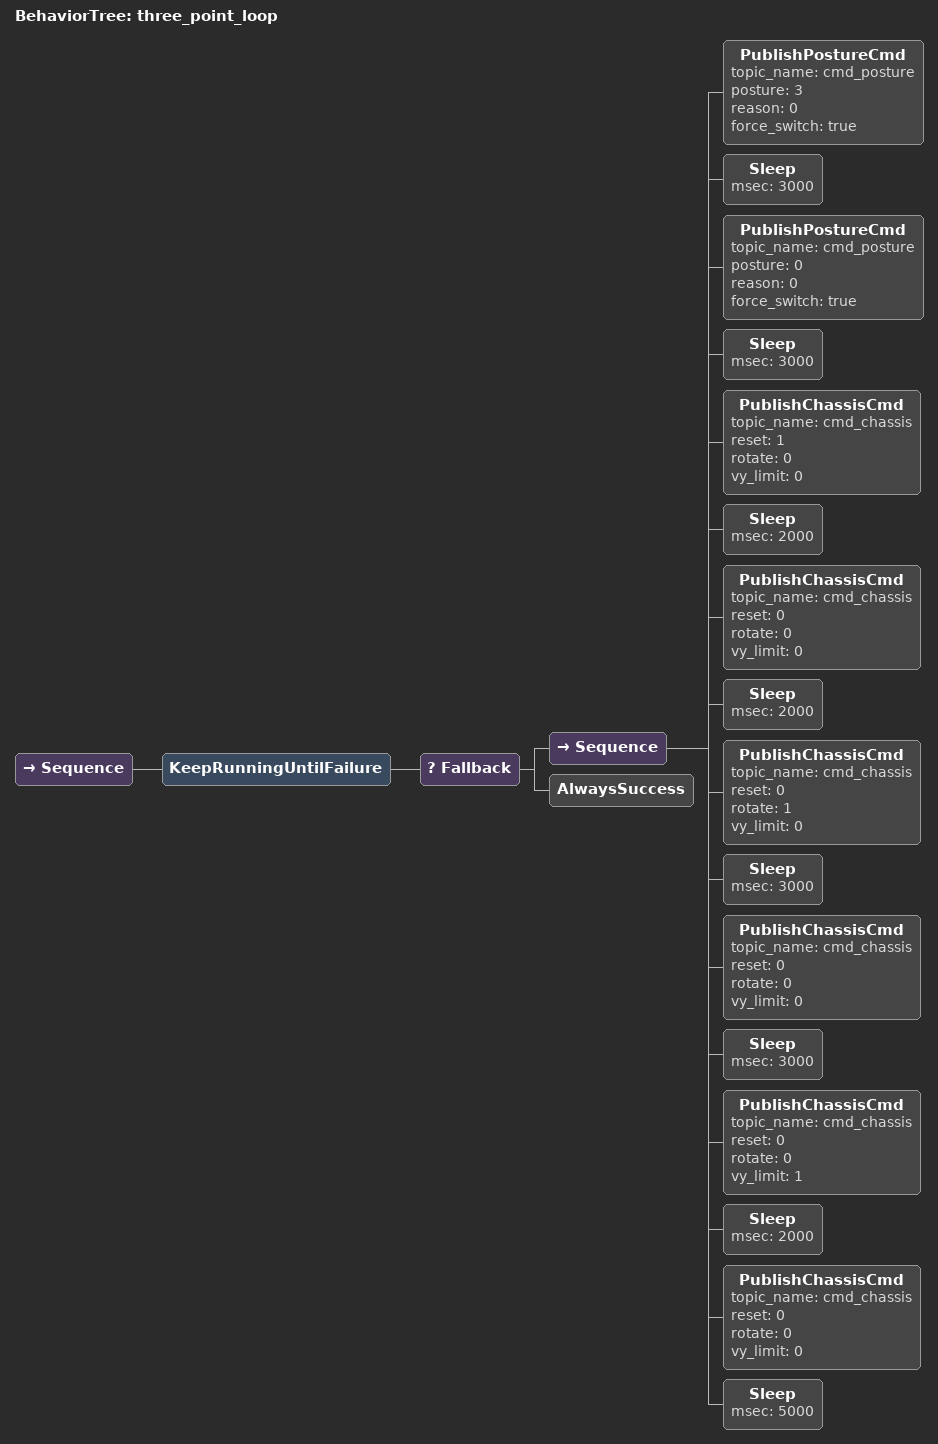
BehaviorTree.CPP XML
<?xml version="1.0" encoding="UTF-8"?>
<root BTCPP_format="4">
  <!-- 三点循环运动行为树 -->
  <BehaviorTree ID="three_point_loop">
		<Sequence>
			<!-- 开机门控条件，当前为空 -->

			<KeepRunningUntilFailure>
				<Fallback>
					<Sequence>

					<!-- 强制发布移动姿态（3） -->
					<PublishPostureCmd topic_name="cmd_posture" posture="3" reason="0" force_switch="true"/>
					<Sleep msec="3000"/>

					<!-- 关闭姿态切换（0） -->
					<PublishPostureCmd topic_name="cmd_posture" posture="0" reason="0" force_switch="true"/>
					<Sleep msec="3000"/>

					<!-- 开启底盘复位 -->
					<PublishChassisCmd topic_name="cmd_chassis" reset="1" rotate="0" vy_limit="0"/>
					<Sleep msec="2000"/>

					<!-- 关闭底盘复位 -->
					<PublishChassisCmd topic_name="cmd_chassis" reset="0" rotate="0" vy_limit="0"/>
					<Sleep msec="2000"/>

					<!-- 开启底盘旋转 -->
					<PublishChassisCmd topic_name="cmd_chassis" reset="0" rotate="1" vy_limit="0"/>
					<Sleep msec="3000"/>

					<!-- 关闭底盘旋转 -->
					<PublishChassisCmd topic_name="cmd_chassis" reset="0" rotate="0" vy_limit="0"/>
					<Sleep msec="3000"/>

					<!-- 开启底盘y轴速度限制 -->
					<PublishChassisCmd topic_name="cmd_chassis" reset="0" rotate="0" vy_limit="1"/>
					<Sleep msec="2000"/>

					<!-- 关闭底盘y轴速度限制 -->
					<PublishChassisCmd topic_name="cmd_chassis" reset="0" rotate="0" vy_limit="0"/>
					<Sleep msec="5000"/>

					<!-- 目标点1：未到堡垒前持续发点，到达后才进入下一个目标点 -->

					<!-- 目标点2：未到补给区前持续发点，到达后本轮序列结束 -->

					<!-- 按同样结构继续追加更多目标点即可实现多点导航 -->

					<!-- 第一个目标点，等待导航完成 -->

					<!-- 第二个目标点，等待导航完成 -->

					<!-- 第一个目标点，等待导航完成 -->

					<!-- 第二个目标点，等待导航完成 -->
					</Sequence>
					<!-- 保底选择成功，导致无限循环 -->
					<AlwaysSuccess/>
				</Fallback>
			</KeepRunningUntilFailure>
		</Sequence>
  </BehaviorTree>
</root>
